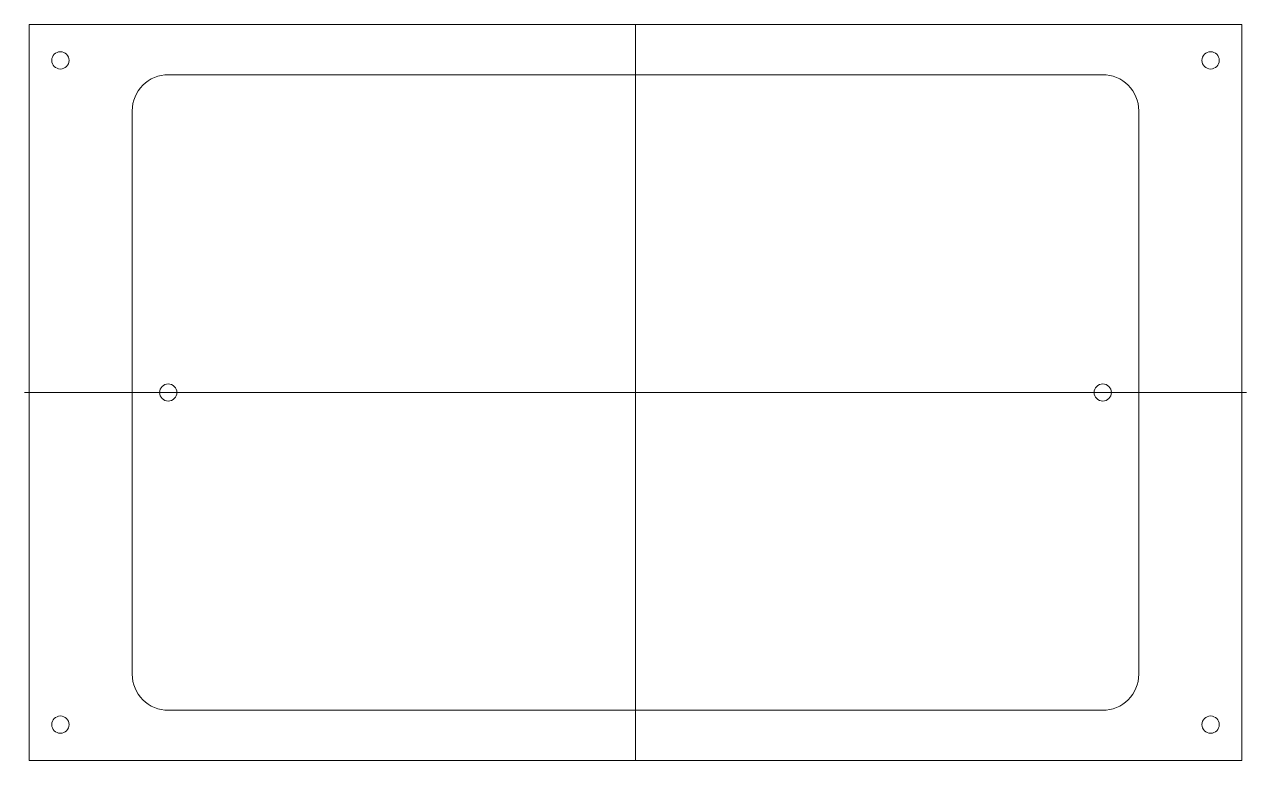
# Model space of a CAD drawing. Extents: x 0 to 8.5, y 0 to 5.12.
import ezdxf

# ---------------------------------------------------------------- set-up
doc = ezdxf.new("R2010")
doc.units = 0
doc.header["$MEASUREMENT"] = 0
for name, color, linetype in [('etch', 4, 'Continuous'), ('holes', 1, 'Continuous'), ('outline', 3, 'Continuous')]:
    doc.layers.add(name, color=color, linetype=linetype)

msp = doc.modelspace()

# ---------------------------------------------------------------- linework, layer by layer
at = {"linetype": 'Continuous', "lineweight": 0, "flags": 128}
for points in [[(4.25, 0), (4.25, 5.12)], [(0, 2.56), (8.5, 2.56)]]:
    msp.add_lwpolyline(points, dxfattribs=at)
at = {"linetype": 'Continuous', "lineweight": 0}
for centre in [(0.25, 4.87), (8.25, 4.87), (0.25, 0.25), (8.25, 0.25)]:
    msp.add_circle(centre, 0.06, dxfattribs=at)
at = {"layer": 'etch', "linetype": 'Continuous', "lineweight": 0}
for centre in [(1, 2.56), (7.5, 2.56)]:
    msp.add_circle(centre, 0.06, dxfattribs=at)
at = {"layer": 'holes', "linetype": 'Continuous', "lineweight": 0, "flags": 128}
msp.add_lwpolyline([(0.75, 0.6), (0.75, 4.52, -0.414214), (1, 4.77), (7.5, 4.77, -0.414214), (7.75, 4.52), (7.75, 0.6, -0.414214), (7.5, 0.35), (1, 0.35, -0.414214)], format="xyb", close=True, dxfattribs=at)
at = {"layer": 'outline', "linetype": 'Continuous', "lineweight": 0, "flags": 128}
msp.add_lwpolyline([(0.033, 5.12), (0.033, 0), (8.467, 0), (8.467, 5.12)], close=True, dxfattribs=at)

doc.saveas('drawing.dxf')
